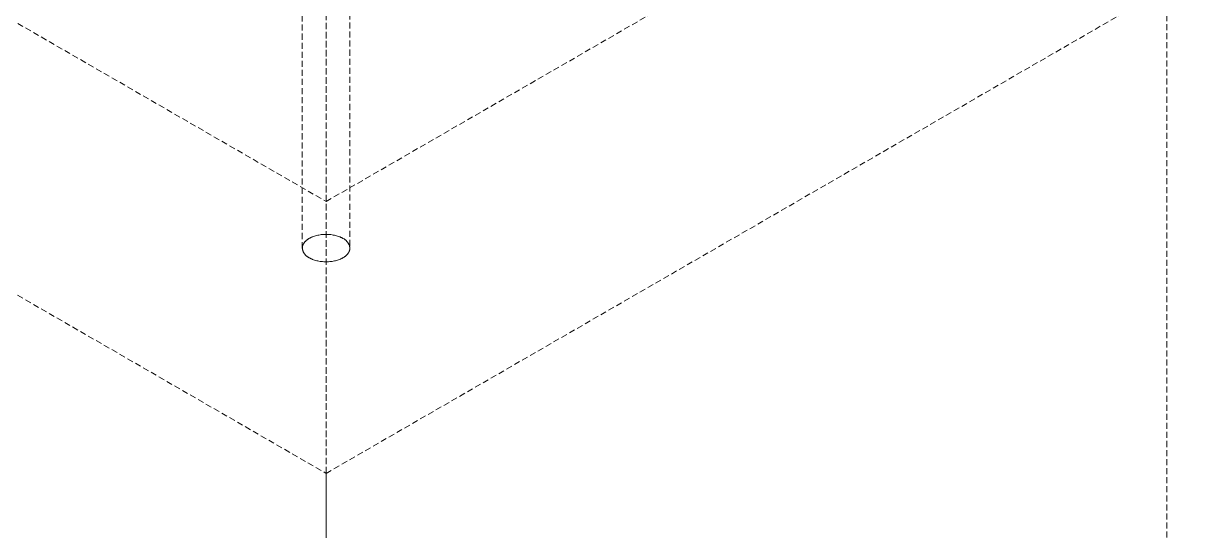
# Model space of a CAD drawing. Header units: millimetres. Extents: x -124 to 15640, y 659 to 4121.
# Drawn here: x 4030.7 to 4275.3, y 2109.5 to 2216.2 of the extents above; entities that cross this region are included whole.
import ezdxf

# ---------------------------------------------------------------- set-up
doc = ezdxf.new("R2010")
doc.units = ezdxf.units.MM
doc.linetypes.add('HIDDEN', pattern=[1.905, 1.27, -0.635])
doc.layers.add('ZANO_R_przerywana', color=7, linetype='HIDDEN', lineweight=0)

msp = doc.modelspace()

# ---------------------------------------------------------------- linework, layer by layer
at = {"layer": 'ZANO_R_przerywana'}
for p, q in [((4094.37, 2427.79), (4094.37, 1774.59)), ((3740.83, 2382.88), (4094.39, 2178.76)), ((4094.39, 2178.76), (4447.94, 2382.88)), ((3740.83, 2325.73), (4094.39, 2121.6)), ((4094.39, 2121.6), (4447.94, 2325.73)), ((4089.39, 2168.96), (4089.39, 2281.17)), ((4099.39, 2281.17), (4099.39, 2168.96)), ((4094.39, 2178.76), (4094.39, 2244.08)), ((4271.15, 2223.66), (4271.15, 1672.54)), ((4094.39, 2121.6), (4094.39, 2178.76)), ((4089.58, 2169.74), (4089.56, 2169.71)), ((4089.6, 2169.78), (4089.58, 2169.74)), ((4089.62, 2169.81), (4089.6, 2169.78)), ((4089.63, 2169.85), (4089.62, 2169.81)), ((4089.65, 2169.88), (4089.63, 2169.85)), ((4089.69, 2169.95), (4089.65, 2169.88)), ((4089.74, 2170.01), (4089.69, 2169.95)), ((4089.78, 2170.08), (4089.74, 2170.01)), ((4089.83, 2170.14), (4089.78, 2170.08)), ((4089.88, 2170.2), (4089.83, 2170.14)), ((4089.93, 2170.26), (4089.88, 2170.2)), ((4089.99, 2170.32), (4089.93, 2170.26)), ((4090.04, 2170.38), (4089.99, 2170.32)), ((4090.1, 2170.44), (4090.04, 2170.38)), ((4090.16, 2170.5), (4090.1, 2170.44)), ((4090.23, 2170.55), (4090.16, 2170.5)), ((4090.29, 2170.61), (4090.23, 2170.55)), ((4090.36, 2170.66), (4090.29, 2170.61)), ((4090.42, 2170.72), (4090.36, 2170.66)), ((4090.49, 2170.77), (4090.42, 2170.72)), ((4090.56, 2170.82), (4090.49, 2170.77)), ((4090.63, 2170.86), (4090.56, 2170.82)), ((4090.71, 2170.91), (4090.63, 2170.86)), ((4090.78, 2170.96), (4090.71, 2170.91)), ((4090.86, 2171), (4090.78, 2170.96)), ((4090.94, 2171.05), (4090.86, 2171)), ((4091.02, 2171.09), (4090.94, 2171.05)), ((4091.1, 2171.13), (4091.02, 2171.09)), ((4091.19, 2171.18), (4091.1, 2171.13)), ((4091.28, 2171.22), (4091.19, 2171.18)), ((4091.37, 2171.26), (4091.28, 2171.22)), ((4091.46, 2171.3), (4091.37, 2171.26)), ((4091.56, 2171.34), (4091.46, 2171.3)), ((4091.76, 2171.41), (4091.56, 2171.34)), ((4091.97, 2171.48), (4091.76, 2171.41)), ((4092.18, 2171.55), (4091.97, 2171.48)), ((4092.41, 2171.61), (4092.18, 2171.55)), ((4092.64, 2171.66), (4092.41, 2171.61)), ((4092.88, 2171.71), (4092.64, 2171.66)), ((4093.12, 2171.75), (4092.88, 2171.71)), ((4093.37, 2171.79), (4093.12, 2171.75)), ((4093.62, 2171.81), (4093.37, 2171.79)), ((4093.88, 2171.83), (4093.62, 2171.81)), ((4094.13, 2171.84), (4093.88, 2171.83)), ((4094.39, 2171.85), (4094.13, 2171.84)), ((4094.65, 2171.84), (4094.39, 2171.85)), ((4094.91, 2171.83), (4094.65, 2171.84)), ((4095.16, 2171.81), (4094.91, 2171.83)), ((4095.42, 2171.79), (4095.16, 2171.81)), ((4095.67, 2171.75), (4095.42, 2171.79)), ((4095.91, 2171.71), (4095.67, 2171.75)), ((4096.15, 2171.66), (4095.91, 2171.71)), ((4096.38, 2171.61), (4096.15, 2171.66)), ((4096.6, 2171.55), (4096.38, 2171.61)), ((4096.82, 2171.48), (4096.6, 2171.55)), ((4097.03, 2171.41), (4096.82, 2171.48)), ((4097.23, 2171.34), (4097.03, 2171.41)), ((4097.32, 2171.3), (4097.23, 2171.34)), ((4097.42, 2171.26), (4097.32, 2171.3)), ((4097.51, 2171.22), (4097.42, 2171.26)), ((4097.6, 2171.18), (4097.51, 2171.22)), ((4097.68, 2171.13), (4097.6, 2171.18)), ((4097.77, 2171.09), (4097.68, 2171.13)), ((4097.85, 2171.05), (4097.77, 2171.09)), ((4097.93, 2171), (4097.85, 2171.05)), ((4098.01, 2170.96), (4097.93, 2171)), ((4098.09, 2170.92), (4098.01, 2170.96)), ((4098.16, 2170.88), (4098.09, 2170.92)), ((4098.24, 2170.83), (4098.16, 2170.88)), ((4098.31, 2170.78), (4098.24, 2170.83)), ((4098.38, 2170.73), (4098.31, 2170.78)), ((4098.45, 2170.68), (4098.38, 2170.73)), ((4098.52, 2170.62), (4098.45, 2170.68)), ((4098.59, 2170.56), (4098.52, 2170.62)), ((4098.65, 2170.5), (4098.59, 2170.56)), ((4098.71, 2170.44), (4098.65, 2170.5)), ((4098.77, 2170.38), (4098.71, 2170.44)), ((4098.83, 2170.31), (4098.77, 2170.38)), ((4098.88, 2170.24), (4098.83, 2170.31)), ((4098.94, 2170.17), (4098.88, 2170.24)), ((4098.99, 2170.1), (4098.94, 2170.17)), ((4099.03, 2170.02), (4098.99, 2170.1)), ((4099.08, 2169.95), (4099.03, 2170.02)), ((4099.12, 2169.87), (4099.08, 2169.95)), ((4099.16, 2169.79), (4099.12, 2169.87)), ((4099.2, 2169.71), (4099.16, 2169.79)), ((4089.4, 2169.07), (4089.39, 2169.03)), ((4089.39, 2168.96), (4089.4, 2168.87)), ((4089.41, 2169.18), (4089.4, 2169.14)), ((4089.4, 2169.14), (4089.4, 2169.11)), ((4089.4, 2169.11), (4089.4, 2169.07)), ((4089.4, 2168.87), (4089.42, 2168.79)), ((4089.42, 2169.25), (4089.41, 2169.22)), ((4089.41, 2169.22), (4089.41, 2169.18)), ((4089.43, 2169.32), (4089.42, 2169.29)), ((4089.42, 2169.29), (4089.42, 2169.25)), ((4089.42, 2168.79), (4089.43, 2168.7)), ((4089.44, 2169.36), (4089.43, 2169.32)), ((4089.43, 2168.7), (4089.45, 2168.61)), ((4089.45, 2169.39), (4089.44, 2169.36)), ((4089.46, 2169.43), (4089.45, 2169.39)), ((4089.45, 2168.61), (4089.47, 2168.53)), ((4089.47, 2169.47), (4089.46, 2169.43)), ((4089.48, 2169.5), (4089.47, 2169.47)), ((4089.47, 2168.53), (4089.5, 2168.45)), ((4089.49, 2169.54), (4089.48, 2169.5)), ((4089.51, 2169.57), (4089.49, 2169.54)), ((4089.5, 2168.45), (4089.53, 2168.36)), ((4089.52, 2169.61), (4089.51, 2169.57)), ((4089.53, 2169.64), (4089.52, 2169.61)), ((4089.55, 2169.67), (4089.53, 2169.64)), ((4089.53, 2168.36), (4089.56, 2168.28)), ((4089.56, 2169.71), (4089.55, 2169.67)), ((4089.56, 2168.28), (4089.59, 2168.2)), ((4089.59, 2168.2), (4089.63, 2168.12)), ((4089.63, 2168.12), (4089.67, 2168.04)), ((4089.67, 2168.04), (4089.71, 2167.96)), ((4089.71, 2167.96), (4089.76, 2167.89)), ((4089.76, 2167.89), (4089.8, 2167.82)), ((4089.8, 2167.82), (4089.85, 2167.74)), ((4089.85, 2167.74), (4089.9, 2167.67)), ((4089.9, 2167.67), (4089.96, 2167.6)), ((4089.96, 2167.6), (4090.02, 2167.54)), ((4090.02, 2167.54), (4090.08, 2167.47)), ((4090.08, 2167.47), (4090.14, 2167.41)), ((4090.14, 2167.41), (4090.2, 2167.35)), ((4090.2, 2167.35), (4090.27, 2167.29)), ((4090.27, 2167.29), (4090.33, 2167.24)), ((4098.44, 2167.27), (4098.51, 2167.32)), ((4098.51, 2167.32), (4098.58, 2167.38)), ((4098.58, 2167.38), (4098.64, 2167.44)), ((4098.64, 2167.44), (4098.7, 2167.5)), ((4098.7, 2167.5), (4098.76, 2167.56)), ((4098.76, 2167.56), (4098.82, 2167.62)), ((4098.82, 2167.62), (4098.88, 2167.68)), ((4098.88, 2167.68), (4098.93, 2167.75)), ((4098.93, 2167.75), (4098.98, 2167.81)), ((4098.98, 2167.81), (4099.03, 2167.88)), ((4099.03, 2167.88), (4099.07, 2167.95)), ((4099.07, 2167.95), (4099.1, 2167.98)), ((4099.1, 2167.98), (4099.12, 2168.02)), ((4099.12, 2168.02), (4099.14, 2168.05)), ((4099.14, 2168.05), (4099.16, 2168.08)), ((4099.16, 2168.08), (4099.18, 2168.12)), ((4099.18, 2168.12), (4099.19, 2168.15)), ((4099.19, 2168.15), (4099.21, 2168.19)), ((4099.23, 2169.63), (4099.2, 2169.71)), ((4099.21, 2168.19), (4099.23, 2168.23)), ((4099.26, 2169.55), (4099.23, 2169.63)), ((4099.23, 2168.23), (4099.24, 2168.26)), ((4099.24, 2168.26), (4099.26, 2168.3)), ((4099.29, 2169.46), (4099.26, 2169.55)), ((4099.26, 2168.3), (4099.27, 2168.33)), ((4099.27, 2168.33), (4099.29, 2168.37)), ((4099.32, 2169.38), (4099.29, 2169.46)), ((4099.29, 2168.37), (4099.3, 2168.4)), ((4099.3, 2168.4), (4099.31, 2168.44)), ((4099.31, 2168.44), (4099.32, 2168.48)), ((4099.34, 2169.29), (4099.32, 2169.38)), ((4099.32, 2168.48), (4099.33, 2168.51)), ((4099.33, 2168.51), (4099.34, 2168.55)), ((4099.36, 2169.21), (4099.34, 2169.29)), ((4099.34, 2168.55), (4099.35, 2168.59)), ((4099.35, 2168.59), (4099.36, 2168.63)), ((4099.38, 2169.12), (4099.36, 2169.21)), ((4099.36, 2168.63), (4099.37, 2168.66)), ((4099.37, 2168.7), (4099.38, 2168.74)), ((4099.37, 2168.66), (4099.37, 2168.7)), ((4099.39, 2169.03), (4099.38, 2169.12)), ((4099.38, 2168.77), (4099.39, 2168.81)), ((4099.38, 2168.74), (4099.38, 2168.77)), ((4099.39, 2168.92), (4099.39, 2168.96)), ((4099.39, 2168.89), (4099.39, 2168.92)), ((4099.39, 2168.85), (4099.39, 2168.89)), ((4099.39, 2168.81), (4099.39, 2168.85)), ((4090.33, 2167.24), (4090.4, 2167.18)), ((4090.4, 2167.18), (4090.48, 2167.13)), ((4090.48, 2167.13), (4090.55, 2167.09)), ((4090.55, 2167.09), (4090.62, 2167.04)), ((4090.62, 2167.04), (4090.7, 2167)), ((4090.7, 2167), (4090.78, 2166.96)), ((4090.78, 2166.96), (4090.86, 2166.92)), ((4090.86, 2166.92), (4090.94, 2166.87)), ((4090.94, 2166.87), (4091.02, 2166.83)), ((4091.02, 2166.83), (4091.1, 2166.79)), ((4091.1, 2166.79), (4091.19, 2166.74)), ((4091.19, 2166.74), (4091.28, 2166.7)), ((4091.28, 2166.7), (4091.37, 2166.66)), ((4091.37, 2166.66), (4091.46, 2166.62)), ((4091.46, 2166.62), (4091.56, 2166.58)), ((4091.56, 2166.58), (4091.76, 2166.51)), ((4091.76, 2166.51), (4091.97, 2166.44)), ((4091.97, 2166.44), (4092.18, 2166.37)), ((4092.18, 2166.37), (4092.41, 2166.31)), ((4092.41, 2166.31), (4092.64, 2166.26)), ((4092.64, 2166.26), (4092.88, 2166.21)), ((4092.88, 2166.21), (4093.12, 2166.17)), ((4093.12, 2166.17), (4093.37, 2166.13)), ((4093.37, 2166.13), (4093.62, 2166.11)), ((4093.62, 2166.11), (4093.88, 2166.09)), ((4093.88, 2166.09), (4094.13, 2166.08)), ((4094.13, 2166.08), (4094.39, 2166.07)), ((4094.39, 2166.07), (4094.65, 2166.08)), ((4094.65, 2166.08), (4094.91, 2166.09)), ((4094.91, 2166.09), (4095.17, 2166.11)), ((4095.17, 2166.11), (4095.42, 2166.13)), ((4095.42, 2166.13), (4095.67, 2166.17)), ((4095.67, 2166.17), (4095.91, 2166.21)), ((4095.91, 2166.21), (4096.15, 2166.26)), ((4096.15, 2166.26), (4096.38, 2166.31)), ((4096.38, 2166.31), (4096.6, 2166.37)), ((4096.6, 2166.37), (4096.82, 2166.44)), ((4096.82, 2166.44), (4097.03, 2166.51)), ((4097.03, 2166.51), (4097.23, 2166.58)), ((4097.23, 2166.58), (4097.32, 2166.62)), ((4097.32, 2166.62), (4097.42, 2166.66)), ((4097.42, 2166.66), (4097.51, 2166.7)), ((4097.51, 2166.7), (4097.6, 2166.74)), ((4097.6, 2166.74), (4097.68, 2166.79)), ((4097.68, 2166.79), (4097.77, 2166.83)), ((4097.77, 2166.83), (4097.85, 2166.87)), ((4097.85, 2166.87), (4097.93, 2166.92)), ((4097.93, 2166.92), (4098.01, 2166.96)), ((4098.01, 2166.96), (4098.08, 2167.01)), ((4098.08, 2167.01), (4098.16, 2167.06)), ((4098.16, 2167.06), (4098.23, 2167.11)), ((4098.23, 2167.11), (4098.3, 2167.16)), ((4098.3, 2167.16), (4098.38, 2167.21)), ((4098.38, 2167.21), (4098.44, 2167.27)), ((4094.39, 1570.47), (4094.39, 2121.6))]:
    msp.add_line(p, q, dxfattribs=at)

doc.saveas('drawing.dxf')
